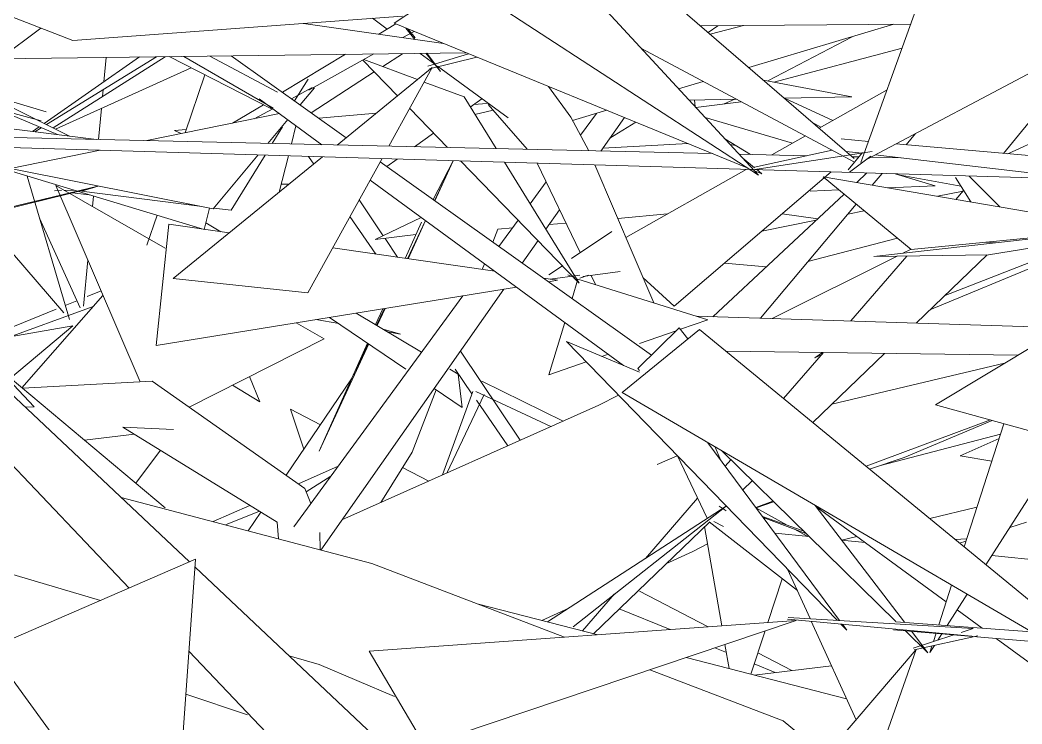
# Model space of a CAD drawing. Header units: millimetres. Extents: x 78096 to 288885, y -20632 to 149556.
# Drawn here: x 251112.1 to 251325.2, y 92857.7 to 93007.4 of the extents above; entities that cross this region are included whole.
import ezdxf

# ---------------------------------------------------------------- set-up
doc = ezdxf.new("R2010")
doc.units = ezdxf.units.MM
doc.layers.add('G-IMPT', color=8, linetype='Continuous', lineweight=9)
doc.layers.add('L-PLNT', color=71, linetype='Continuous', lineweight=9)

# ---------------------------------------------------------------- blocks, each defined once
blk = doc.blocks.new('ZZ-V - Tree Broadleaf 1 - 3dtree rotund SIMPLU-4826059-TOMH A-A')
at = {"layer": 'G-IMPT'}
for p, q in [((25446.49, 92903.64), (25411.26, 92933.15)), ((25490.41, 92891.83), (25437.12, 92905.87)), ((25432.71, 92883.98), (25367.54, 92903.1)), ((25531.45, 92876.14), (25490.41, 92891.83)), ((25538.51, 92876.65), (25512.82, 92883.26)), ((25479.24, 92870.33), (25472.87, 92872.2)), ((25591.43, 92863.04), (25557.29, 92871.82)), ((25495.29, 92863.53), (25479.24, 92870.33)), ((25577.95, 92858.37), (25549.57, 92869.22)), ((25450.88, 92864.02), (25464.02, 92859.64)), ((25586.76, 92851.12), (25577.95, 92858.37))]:
    blk.add_line(p, q, dxfattribs=at)
blk = doc.blocks.new('ZZ-V - Tree Broadleaf 1 - 3dtree rotund SIMPLU-4826034-TOMH A-A')
at = {"layer": 'G-IMPT'}
for p, q in [((25593.04, 92977.97), (25510.65, 93048.99)), ((25514.14, 93019.32), (25495.18, 93006.73)), ((25509.7, 93015.51), (25572.73, 92974.4)), ((25534.06, 93016.22), (25572.73, 92974.4)), ((25662.21, 93012.95), (25595.98, 92977.91)), ((25426.86, 93003.06), (25408.12, 93010.32)), ((25426.86, 93003.06), (25496.94, 93008.25)), ((25594.47, 92977.11), (25606.2, 93009.55)), ((25475.88, 93006.69), (25505.72, 93002.41)), ((25491.94, 93004.39), (25495.56, 93006.57)), ((25495.18, 93006.73), (25570.29, 92975.99)), ((25560.34, 93006.16), (25605.12, 93006.56)), ((25420.02, 93005.71), (25411.2, 92999.18)), ((25497.04, 93003.66), (25499.42, 93004.99)), ((25497.66, 93005.71), (25499.6, 93003.29)), ((25498.19, 93005.49), (25499.63, 93003.6)), ((25411.2, 92999.18), (25510.54, 93000.44)), ((25447.31, 92999.64), (25469.11, 92988.53)), ((25450.44, 92999.68), (25469.43, 92988.66)), ((25455.98, 92999.75), (25470.34, 92992.1)), ((25460.54, 92999.81), (25484.98, 92982.39)), ((25471.44, 92992.04), (25484.85, 93000.12)), ((25477.05, 92992.46), (25490.85, 93000.19)), ((25501.96, 93000.33), (25505.06, 92996.46)), ((25502.12, 93000.33), (25505.06, 92996.46)), ((25502.36, 92997.61), (25511.01, 93000.25)), ((25547.79, 93001.38), (25593.13, 92977.19)), ((25502.68, 92997.02), (25512.79, 92999.52)), ((25483.06, 92980.83), (25503.3, 92997.3)), ((25494.07, 92980.58), (25503.3, 92997.3)), ((25474.02, 92990.2), (25476.88, 92994.83)), ((25473.36, 92990.67), (25477.78, 92993.03)), ((25475.16, 92989.38), (25478.26, 92993.01)), ((25625.72, 92978.97), (25653.24, 92991.45)), ((25460.81, 92985.48), (25467.41, 92989.4)), ((25466.49, 92990.67), (25479.82, 92980.9)), ((25442.6, 92981.76), (25470.78, 92987.52)), ((25465.41, 92986.42), (25469.38, 92988.54)), ((25468.31, 92981.17), (25472.54, 92986.24)), ((25469.26, 92981.15), (25471.46, 92984.72)), ((25399.94, 92982.73), (25562.93, 92979)), ((25373.71, 92981.47), (25651.25, 92973.23)), ((25596.09, 92981.6), (25590.3, 92982.11)), ((25649.82, 92976.83), (25601.97, 92981.07)), ((25413.6, 92975.82), (25432.66, 92979.72)), ((25448.15, 92952.43), (25479.97, 92978.32)), ((25456.69, 92967.22), (25466.27, 92978.72)), ((25460.5, 92966.96), (25467.73, 92978.68)), ((25568.59, 92978.87), (25582.89, 92978.54)), ((25571.85, 92976.14), (25588.35, 92979.73)), ((25596.85, 92979.48), (25571.93, 92975.62)), ((25594.66, 92979.06), (25591.33, 92979.45)), ((25591.78, 92975.54), (25594.82, 92979.25)), ((25592.06, 92975.05), (25596.58, 92978.48)), ((25592.63, 92978.32), (25594.03, 92978.29)), ((25649.65, 92972.65), (25597.52, 92978.72)), ((25476.84, 92949.39), (25492.61, 92977.94)), ((25492.22, 92977.23), (25549.9, 92936.12)), ((25569.36, 92978.04), (25571.88, 92975.98)), ((25596.59, 92978.23), (25603.04, 92978.08)), ((25413.6, 92975.82), (25456.69, 92967.22)), ((25571.85, 92975.35), (25573.42, 92974.7)), ((25572.25, 92975.67), (25573.42, 92974.7)), ((25586.44, 92974.08), (25605.15, 92958.64)), ((25586.44, 92974.08), (25650.23, 92963.18)), ((25617.52, 92974.23), (25624.04, 92967.65)), ((25366.5, 92956.24), (25432.14, 92972.08)), ((25432.21, 92972.11), (25428.69, 92970.98)), ((25490.09, 92973.38), (25543.96, 92933.94)), ((25614.58, 92973.92), (25617.87, 92968.71)), ((25431.1, 92971.75), (25375.07, 92957.95)), ((25453.76, 92967.81), (25428.69, 92970.98)), ((25460.5, 92966.96), (25456.85, 92967.42)), ((25605.15, 92958.64), (25651.04, 92963.04)), ((25597.26, 92957.11), (25630.74, 92960.89)), ((25621.64, 92957.5), (25641.2, 92960.62)), ((25621.64, 92957.5), (25597.26, 92957.11)), ((25476.84, 92949.39), (25448.15, 92952.43)), ((25396.91, 92943.75), (25451.65, 92892.18)), ((25543.68, 92928.16), (25560.15, 92941.61)), ((25547.02, 92933.27), (25555.84, 92941.97)), ((25557.66, 92939.58), (25555.84, 92941.97)), ((25560.15, 92941.61), (25652.37, 92865.83)), ((25610.37, 92925.58), (25635.6, 92940.76)), ((25406.69, 92937.82), (25418.59, 92925.15)), ((25531.82, 92939.03), (25589.45, 92879.74)), ((25531.82, 92939.03), (25547.4, 92932.5)), ((25547.02, 92933.27), (25547.4, 92932.89)), ((25399.04, 92928.43), (25438.8, 92886.61)), ((25543.68, 92928.16), (25655.1, 92863.07)), ((25416.77, 92925.04), (25418.59, 92925.15)), ((25610.37, 92925.58), (25708.63, 92898.37)), ((25624.89, 92921.56), (25616.43, 92895.37)), ((25589.96, 92879.71), (25561.91, 92917.51)), ((25623.88, 92918.44), (25615.61, 92914.69)), ((25621.08, 92891.55), (25637.95, 92917.94)), ((25564.87, 92915.79), (25601.93, 92879.5)), ((25622.32, 92913.61), (25615.61, 92914.69)), ((25603.77, 92879.31), (25584.76, 92904.16)), ((25584.92, 92903.95), (25612.64, 92883.66)), ((25626.17, 92899.5), (25629.71, 92900.61)), ((25576.17, 92898.3), (25583.51, 92897.53)), ((25590.38, 92896.82), (25595.37, 92896.3)), ((25615.46, 92896.17), (25616.82, 92896.59)), ((25622.33, 92893.5), (25634.06, 92892.29)), ((25452.95, 92892.74), (25409.16, 92873.77)), ((25452.95, 92892.74), (25447.92, 92823.02)), ((25452.83, 92891.07), (25503.34, 92843.49)), ((25578.9, 92890.59), (25583.68, 92880.09)), ((25613.79, 92887.21), (25611.06, 92878.77)), ((25612.83, 92878.63), (25617.08, 92885.28)), ((25618.4, 92878.01), (25579, 92880.36)), ((25614.96, 92881.96), (25620.26, 92878.08)), ((25489.88, 92873.15), (25580.68, 92879.69)), ((25501.74, 92853.12), (25580.68, 92879.69)), ((25578.9, 92879.97), (25618.11, 92876.39)), ((25583.93, 92879.53), (25593.45, 92858.58)), ((25590.23, 92878.94), (25591.51, 92877.62)), ((25591.51, 92877.62), (25590.55, 92878.91)), ((25601.93, 92879.45), (25630.75, 92877.29)), ((25601.44, 92877.74), (25634.89, 92874.88)), ((25603.94, 92877.53), (25608.72, 92872.85)), ((25608.72, 92872.85), (25605.22, 92877.42)), ((25605.58, 92873.81), (25614.24, 92876.65)), ((25605.83, 92873.44), (25619.33, 92876.41)), ((25610.48, 92876.97), (25609.91, 92875.23)), ((25610.85, 92875.54), (25611.7, 92876.86)), ((25615.84, 92877.17), (25618.4, 92878.01)), ((25609.15, 92872.88), (25610.11, 92874.38)), ((25609.6, 92874.27), (25609.15, 92872.88)), ((25623.27, 92875.87), (25641.26, 92862.7)), ((25409.16, 92873.77), (25445.46, 92823.85)), ((25451.54, 92873.21), (25496.94, 92825.47)), ((25489.88, 92873.15), (25501.74, 92853.12)), ((25575.96, 92838.19), (25606.27, 92873.52)), ((25596.2, 92845.16), (25606.27, 92873.52))]:
    blk.add_line(p, q, dxfattribs=at)
blk = doc.blocks.new('ZZ-V - Tree Broadleaf 2 - 3dtree rotund SIMPLU-4826084-TOMH A-A')
at = {"layer": 'G-IMPT'}
for p, q in [((25490.55, 93007.78), (25493.71, 93005.46)), ((25569.49, 93006.24), (25562.39, 93004.39)), ((25601.51, 93006.53), (25570.64, 92997.28)), ((25574.7, 92994.45), (25592.61, 93003.86)), ((25492.75, 92997.52), (25496.94, 93000.22)), ((25500.73, 93000.32), (25503.82, 92998.05)), ((25603.26, 93001.42), (25575.97, 92994.21)), ((25433.9, 92999.47), (25433.44, 92994.29)), ((25488.51, 92998.88), (25495.9, 92991.27)), ((25488.75, 92999.01), (25500.17, 92994.75)), ((25504.44, 92997.59), (25519.45, 92986.59)), ((25450.73, 92983.42), (25454.93, 92995.76)), ((25477.52, 92987.7), (25490.95, 92996.36)), ((25501.6, 92994.22), (25510.05, 92991.07)), ((25528.04, 92993.28), (25532.75, 92986.74)), ((25560.93, 92994.36), (25555.71, 92992.8)), ((25573.7, 92994.64), (25592.57, 92991.08)), ((25433.28, 92992.61), (25433.15, 92991.13)), ((25510.05, 92991.07), (25516.87, 92980.06)), ((25513.86, 92990.68), (25511.38, 92988.91)), ((25512.08, 92989.41), (25515, 92989.66)), ((25515.19, 92989.44), (25523.46, 92979.91)), ((25557.96, 92990.37), (25568.03, 92990.58)), ((25559.08, 92990.4), (25559.19, 92989.04)), ((25569.04, 92990.04), (25559.38, 92988.84)), ((25567.68, 92990.57), (25565.39, 92989.58)), ((25578.17, 92990.79), (25592.57, 92991.08)), ((25588.53, 92986.06), (25578.24, 92990.79)), ((25432.92, 92988.62), (25432.32, 92981.99)), ((25479.13, 92986.56), (25491.41, 92987.62)), ((25498.5, 92988.6), (25506.57, 92980.29)), ((25516.24, 92988.23), (25512.35, 92987.35)), ((25540.41, 92988.22), (25533.13, 92986.03)), ((25538.24, 92987.56), (25534.82, 92982.9)), ((25473.33, 92981.05), (25474.3, 92984.94)), ((25532.75, 92986.74), (25536.59, 92979.6)), ((25544.16, 92986.68), (25539.16, 92979.55)), ((25541.07, 92982.27), (25546.58, 92985.69)), ((25561.35, 92986.71), (25579.92, 92981.19)), ((25584.05, 92985.72), (25585.94, 92984.59)), ((25448.47, 92983.9), (25450.97, 92984.12)), ((25448.47, 92983.9), (25449.89, 92983.25)), ((25503.59, 92983.36), (25499.52, 92980.45)), ((25539.58, 92980.15), (25557.75, 92981.12)), ((25571, 92978.82), (25565.56, 92982.15)), ((25566.67, 92980.95), (25567.88, 92980.73)), ((25470.75, 92970.81), (25472.69, 92978.53)), ((25495.86, 92977.84), (25493.61, 92976.24)), ((25507.72, 92977.49), (25503.46, 92969.22)), ((25503.8, 92968.98), (25507.76, 92977.49)), ((25503.83, 92968.96), (25507.77, 92977.49)), ((25509.33, 92977.44), (25534.58, 92951.46)), ((25518.65, 92977.17), (25534.58, 92951.46)), ((25525.64, 92976.96), (25534.75, 92957.94)), ((25537.9, 92976.6), (25550.41, 92947.28)), ((25398.63, 92975.64), (25424.9, 92945.12)), ((25417.11, 92974.23), (25426.09, 92943.75)), ((25601.78, 92974.7), (25610.29, 92972.17)), ((25602.48, 92974.49), (25615.73, 92972.1)), ((25527.55, 92972.97), (25524.14, 92968.31)), ((25600.13, 92971.74), (25610.29, 92972.17)), ((25431.23, 92969.97), (25431.03, 92967.72)), ((25583.68, 92971.04), (25589.81, 92971.3)), ((25616.33, 92971.14), (25614.7, 92969.25)), ((25442.6, 92959.5), (25444.77, 92965.88)), ((25530.39, 92967.05), (25527.48, 92962.92)), ((25542.75, 92965.23), (25553.34, 92966.19)), ((25577.7, 92966.17), (25585.32, 92965.13)), ((25428.36, 92946.21), (25419.75, 92965.28)), ((25444.56, 92938.18), (25447.22, 92963.99)), ((25460.08, 92962.13), (25447.22, 92963.99)), ((25491.18, 92960.72), (25500.95, 92965.43)), ((25497.55, 92956.72), (25500.98, 92964.4)), ((25498.06, 92956.65), (25501.84, 92964.78)), ((25498.14, 92956.64), (25501.88, 92964.75)), ((25521.59, 92964.83), (25517.48, 92959.22)), ((25528.18, 92963.92), (25531.74, 92964.24)), ((25499.81, 92961.77), (25491.18, 92960.72)), ((25516.15, 92960.17), (25517.21, 92962.92)), ((25517.21, 92962.92), (25520.4, 92963.21)), ((25532.9, 92956.71), (25541.51, 92962.4)), ((25525.79, 92960.51), (25522.42, 92955.7)), ((25516.6, 92953.97), (25482.12, 92958.95)), ((25575.64, 92943.93), (25602.2, 92957.19)), ((25604.29, 92957.22), (25592.33, 92943.41)), ((25603.43, 92957.81), (25605.15, 92958.66)), ((25621.33, 92957.5), (25606.23, 92942.97)), ((25430, 92956.37), (25429.12, 92946.55)), ((25513.93, 92954.38), (25514.4, 92955.59)), ((25528.11, 92953.22), (25531.02, 92955.13)), ((25528.36, 92952.33), (25534.66, 92953.16)), ((25533.63, 92952.55), (25532.13, 92953.19)), ((25534.7, 92952.52), (25536.52, 92953.15)), ((25535.31, 92952.85), (25543.27, 92953.9)), ((25537.08, 92953.08), (25538, 92951.15)), ((25444.56, 92938.18), (25521.18, 92950.62)), ((25529.95, 92952.05), (25526.94, 92952.48)), ((25528, 92951.73), (25529.95, 92952.05)), ((25533.03, 92948.15), (25534.29, 92952.31)), ((25561.93, 92943.67), (25534.29, 92952.31)), ((25415.97, 92929.21), (25433.24, 92948.85)), ((25429.89, 92948.58), (25432.84, 92949.78)), ((25509.83, 92948.78), (25473.81, 92899.6)), ((25518.55, 92950.19), (25479.58, 92894.68)), ((25406.88, 92937.62), (25431.15, 92946.48)), ((25425.22, 92946.69), (25427.69, 92947.69)), ((25406.13, 92938.96), (25423.31, 92945.92)), ((25491.25, 92942.62), (25492.76, 92946.01)), ((25491.46, 92942.49), (25493.13, 92946.07)), ((25491.57, 92942.43), (25493.26, 92946.09)), ((25638.17, 92941.97), (25559.5, 92944.43)), ((25426.8, 92942.4), (25413.42, 92940)), ((25426.8, 92942.4), (25413.55, 92931.24)), ((25483.39, 92942.86), (25478.51, 92943.69)), ((25528.1, 92931.96), (25531.48, 92943.08)), ((25556.08, 92941.65), (25561.93, 92943.67)), ((25492.87, 92941.65), (25496.56, 92940.63)), ((25496.56, 92940.63), (25493.78, 92941.1)), ((25547.4, 92938.64), (25555.2, 92941.34)), ((25479.22, 92915.7), (25489.5, 92938.71)), ((25479.22, 92915.7), (25489.77, 92938.53)), ((25486.14, 92931.07), (25489.65, 92938.61)), ((25539.38, 92935.86), (25540.71, 92936.32)), ((25627.88, 92936.11), (25565.78, 92936.99)), ((25586.53, 92936.7), (25578.05, 92926.9)), ((25599.52, 92936.51), (25584.25, 92921.81)), ((25528.1, 92931.96), (25536.03, 92934.7)), ((25588.29, 92925.7), (25625.05, 92934.42)), ((25466.6, 92926.24), (25464.41, 92931.57)), ((25416.12, 92929.08), (25443.7, 92930.63)), ((25443.7, 92930.63), (25476.21, 92907.78)), ((25460.8, 92929.75), (25466.6, 92926.24)), ((25472.19, 92910.61), (25486.14, 92931.07)), ((25499.01, 92915.5), (25504.11, 92928.78)), ((25538.73, 92925.51), (25542.93, 92927.6)), ((25484.09, 92901.09), (25538.73, 92925.51)), ((25475.97, 92916.16), (25473.15, 92924.67)), ((25479.51, 92921.35), (25473.15, 92924.67)), ((25437.47, 92920.85), (25448.22, 92920.29)), ((25437.47, 92920.85), (25470.29, 92900.62)), ((25622.04, 92922.35), (25595.59, 92912.5)), ((25603.71, 92914.4), (25622.43, 92922.24)), ((25429.3, 92918.04), (25439.97, 92919.31)), ((25598.67, 92912.69), (25624.18, 92919.36)), ((25563.5, 92916.59), (25564.72, 92913.73)), ((25440.22, 92908.89), (25445.47, 92915.92)), ((25492.35, 92904.79), (25499.01, 92915.5)), ((25555.43, 92914.73), (25551.11, 92912.88)), ((25555.45, 92914.71), (25561.81, 92901.45)), ((25603.71, 92914.4), (25596.33, 92911.89)), ((25474.81, 92908.77), (25483.29, 92912.53)), ((25502.54, 92909.34), (25496.98, 92912.24)), ((25566.8, 92913.9), (25565.61, 92912.52)), ((25476.5, 92907.05), (25481.7, 92910.37)), ((25571.37, 92909.42), (25569.35, 92907.48)), ((25476.21, 92907.78), (25477.46, 92904.58)), ((25456.67, 92900.72), (25464.49, 92904.19)), ((25527.82, 92879.4), (25565.82, 92904.05)), ((25533.24, 92878.37), (25565.82, 92904.04)), ((25559.75, 92905.75), (25548.63, 92892.9)), ((25564.34, 92904.04), (25565.85, 92903.01)), ((25575.77, 92905.11), (25572.12, 92903.76)), ((25575.92, 92904.96), (25572.17, 92903.68)), ((25466.56, 92902.92), (25459.32, 92900.02)), ((25464.11, 92898.76), (25466.83, 92902.75)), ((25578.83, 92899.97), (25572.25, 92903.58)), ((25582.22, 92898.8), (25573.58, 92901.79)), ((25582.8, 92898.22), (25573.71, 92901.61)), ((25470.29, 92900.62), (25470.6, 92897.05)), ((25562.24, 92900.63), (25537.57, 92876.89)), ((25564.88, 92878.55), (25561.23, 92899.67)), ((25562.17, 92900.68), (25580.96, 92886.06)), ((25565.23, 92899.68), (25563.19, 92900.72)), ((25479.39, 92898.38), (25479.47, 92894.71)), ((25583.22, 92897.56), (25580.35, 92899.14)), ((25558.74, 92894.36), (25561.87, 92895.97)), ((25553, 92891.75), (25558.74, 92894.36)), ((25577.73, 92888.58), (25574.67, 92879.26)), ((25542.09, 92885.34), (25535.29, 92877.48)), ((25561.99, 92878.34), (25547.4, 92885.95)), ((25526.59, 92879.72), (25532.37, 92882.35)), ((25543.06, 92882.18), (25553.9, 92877.76)), ((25574.09, 92877.47), (25571.07, 92868.27)), ((25563.41, 92873.88), (25565.86, 92872.88)), ((25566.45, 92869.46), (25565.56, 92874.6)), ((25579.82, 92869.05), (25572.56, 92872.83)), ((25588.24, 92870.04), (25571.76, 92868.1)), ((25571.79, 92870.46), (25576.27, 92868.63))]:
    blk.add_line(p, q, dxfattribs=at)
blk = doc.blocks.new('ZZ-V - Tree Broadleaf 2 - 3dtree rotund SIMPLU-4826109-TOMH A-A')
at = {"layer": 'G-IMPT'}
for p, q in [((25561.98, 93004.75), (25564.07, 93006.19)), ((25441.01, 92999.56), (25420.71, 92985.43)), ((25444.62, 92999.61), (25421.22, 92985.17)), ((25446.49, 92999.55), (25422.62, 92984.48)), ((25640, 92997.61), (25624.83, 92979.05)), ((25421.14, 92987.88), (25393.19, 92996.16)), ((25452.03, 92997.23), (25423.15, 92984.22)), ((25420.07, 92985.94), (25393.81, 92993.23)), ((25426.15, 92982.73), (25408.9, 92991.29)), ((25585.59, 92984.39), (25600.06, 92992.56)), ((25423.54, 92983.06), (25408.04, 92989.56)), ((25431.87, 92982), (25395.23, 92986.63)), ((25419.65, 92984.69), (25418.26, 92983.72)), ((25420.12, 92984.49), (25418.77, 92983.66)), ((25575.52, 92978.71), (25582.69, 92982.76)), ((25604.11, 92980.88), (25606.11, 92983.27)), ((25454.79, 92962.86), (25396.57, 92980.43)), ((25476.97, 92978.41), (25478.09, 92976.78)), ((25544.47, 92961.19), (25570.08, 92975.64)), ((25554.77, 92946.57), (25588.16, 92975.1)), ((25593.6, 92972.86), (25595.76, 92974.88)), ((25596.89, 92972.29), (25598.98, 92974.78)), ((25441.15, 92930.49), (25423.2, 92972.19)), ((25423.2, 92972.19), (25446.49, 92958.91)), ((25471.17, 92972.47), (25472.85, 92972.52)), ((25422.94, 92971.09), (25424.45, 92971.13)), ((25425.02, 92971.15), (25427.13, 92971.21)), ((25430.28, 92970.25), (25426.68, 92970.66)), ((25563.01, 92944.32), (25590.93, 92970.37)), ((25610.75, 92969.93), (25616.22, 92971.01)), ((25487.76, 92969.16), (25492.86, 92961.53)), ((25573.13, 92944.01), (25593.5, 92968.26)), ((25454.79, 92962.86), (25455.88, 92967.38)), ((25485.79, 92965.6), (25491.28, 92957.63)), ((25591.73, 92966.15), (25595.21, 92966.84)), ((25458.28, 92962.39), (25455.13, 92964.29)), ((25573.44, 92962.53), (25584.97, 92964.81)), ((25493.24, 92960.97), (25495.93, 92956.96)), ((25583.21, 92956.02), (25602.3, 92960.99)), ((25623.07, 92960.02), (25621.09, 92960.16)), ((25609.13, 92945.75), (25640.5, 92958.79)), ((25638.35, 92958.94), (25612.21, 92948.73)), ((25565.47, 92955.71), (25574.34, 92954.89)), ((25554.77, 92946.57), (25548.11, 92952.67)), ((25501.03, 92936.76), (25487.13, 92945.09)), ((25474.36, 92943.02), (25480.32, 92939.62)), ((25497.67, 92933.15), (25481.46, 92944.17)), ((25451.59, 92925.09), (25480.32, 92939.62)), ((25509.3, 92937.01), (25522.01, 92918.04)), ((25584.66, 92935.59), (25586.29, 92936.7)), ((25584.66, 92935.59), (25586.08, 92936.18)), ((25508.78, 92932.11), (25507.03, 92933.15)), ((25508.14, 92933.15), (25511.74, 92927.92)), ((25508.78, 92932.11), (25509.63, 92925.02)), ((25531.11, 92922.1), (25513.83, 92930.57)), ((25509.63, 92925.02), (25503.71, 92929.05)), ((25505.47, 92910.65), (25511.91, 92928.38)), ((25506.37, 92911.05), (25514.32, 92927.79)), ((25528.55, 92920.96), (25512.56, 92928.38)), ((25512.69, 92926.54), (25519.36, 92916.85)), ((25619.15, 92903.78), (25609.14, 92901.36)), ((25593.6, 92897.6), (25590.38, 92896.82)), ((25616.98, 92897.08), (25614.54, 92896.92))]:
    blk.add_line(p, q, dxfattribs=at)

msp = doc.modelspace()

# ---------------------------------------------------------------- block references
at = {"layer": 'L-PLNT'}
for name in ['ZZ-V - Tree Broadleaf 1 - 3dtree rotund SIMPLU-4826059-TOMH A-A', 'ZZ-V - Tree Broadleaf 2 - 3dtree rotund SIMPLU-4826109-TOMH A-A', 'ZZ-V - Tree Broadleaf 2 - 3dtree rotund SIMPLU-4826084-TOMH A-A', 'ZZ-V - Tree Broadleaf 1 - 3dtree rotund SIMPLU-4826034-TOMH A-A']:
    msp.add_blockref(name, (225696.455, 0), dxfattribs=at)

doc.saveas('drawing.dxf')
